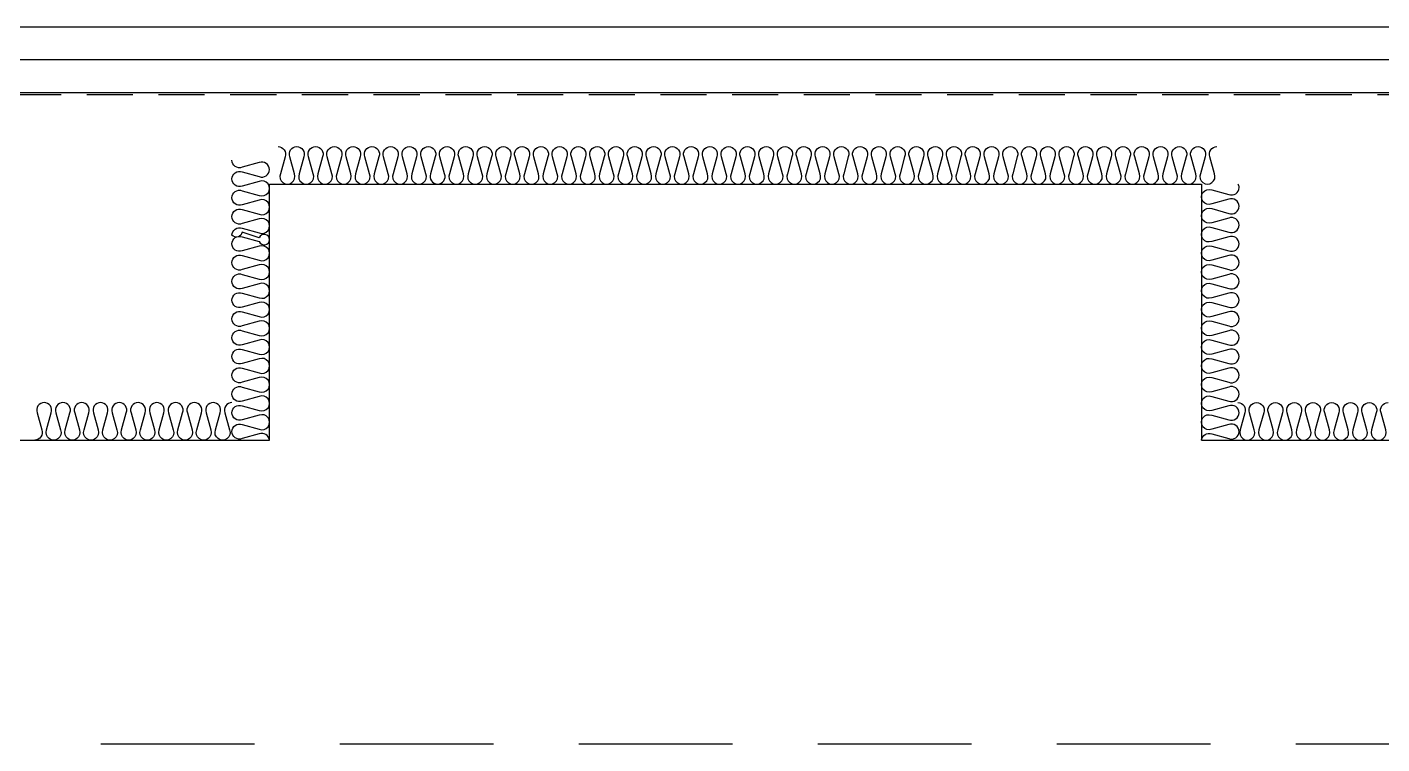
# Model space of a CAD drawing. Header units: millimetres. Extents: x 17311 to 801382, y -242618 to -104888.
# Drawn here: x 545011 to 548979, y -188729 to -186629 of the extents above; entities that cross this region are included whole.
import ezdxf

# ---------------------------------------------------------------- set-up
doc = ezdxf.new("R2010")
doc.units = ezdxf.units.MM
doc.header["$LTSCALE"] = 250
doc.linetypes.add('HID', pattern=[2.8, 1.8, -1])
doc.linetypes.add('HIDDEN', pattern=[9.525, 6.35, -3.175])
for name, color, linetype in [('A-FIN', 6, 'Continuous'), ('A-FIN-8', 8, 'Continuous'), ('A-HAT-WIREMESH', 9, 'g_mesh'), ('A-WP', 1, 'HID'), ('ISL', 251, 'Continuous'), ('인테리어', 7, 'HIDDEN')]:
    doc.layers.add(name, color=color, linetype=linetype)
doc.styles.add('Gdim', font='')
doc.styles.get('Gdim').set_extended_font_data('Dotum')
doc.linetypes.add('g_mesh', pattern='A,10,-0.8,["X",Gdim,S=0.6,R=0,X=-0.15,Y=-0.3],-0.8', length=11.6)

msp = doc.modelspace()

# ---------------------------------------------------------------- linework, layer by layer
at = {"layer": 'A-FIN'}
msp.add_line((562192.7, -186629.5), (527628.7, -186629.5), dxfattribs=at)
at = {"layer": 'A-FIN-8'}
msp.add_line((527128.9, -186821.5), (562692.4, -186821.5), dxfattribs=at)
at = {"layer": 'A-HAT-WIREMESH', "ltscale": 0.6}
msp.add_line((562702.7, -186725.5), (527118.7, -186725.5), dxfattribs=at)
at = {"layer": 'A-WP', "ltscale": 0.3}
msp.add_line((527125.8, -186826.5), (562695.5, -186826.5), dxfattribs=at)
at = {"layer": 'ISL'}
for points in [[(545745.7, -186979.5, -0.524855), (545766.2, -187009.3), (545752.6, -187059.7, 1.449198), (545793.7, -187059.7), (545780.1, -187009.3, -0.524856), (545800.7, -186979.5, -0.524856), (545821.2, -187009.3), (545807.6, -187059.7, 1.449198), (545848.7, -187059.7), (545835.1, -187009.3, -0.524856), (545855.7, -186979.5, -0.524856), (545876.2, -187009.3), (545862.6, -187059.7, 1.449198), (545903.7, -187059.7), (545890.1, -187009.3, -0.524856), (545910.7, -186979.5, -0.524856), (545931.2, -187009.3), (545917.6, -187059.7, 1.449198), (545958.7, -187059.7), (545945.1, -187009.3, -0.524856), (545965.7, -186979.5, -0.524856), (545986.2, -187009.3), (545972.6, -187059.7, 1.449198), (546013.7, -187059.7), (546000.1, -187009.3, -0.524856), (546020.7, -186979.5, -0.524856), (546041.2, -187009.3), (546027.6, -187059.7, 1.449198), (546068.7, -187059.7), (546055.1, -187009.3, -0.524856), (546075.7, -186979.5, -0.524856), (546096.2, -187009.3), (546082.6, -187059.7, 1.449198), (546123.7, -187059.7), (546110.1, -187009.3, -0.524856), (546130.7, -186979.5, -0.524856), (546151.2, -187009.3), (546137.6, -187059.7, 1.449198), (546178.7, -187059.7), (546165.1, -187009.3, -0.524856), (546185.7, -186979.5, -0.524856), (546206.2, -187009.3), (546192.6, -187059.7, 0.524933), (546213.2, -187089.5, 0.524933), (546233.7, -187059.7), (546220.1, -187009.3, -0.524856), (546240.7, -186979.5, -0.524856), (546261.2, -187009.3), (546247.6, -187059.7, 1.449198), (546288.7, -187059.7), (546275.1, -187009.3, -0.524856), (546295.7, -186979.5, -0.524856), (546316.2, -187009.3), (546302.6, -187059.7, 1.449198), (546343.7, -187059.7), (546330.1, -187009.3, -0.524856), (546350.7, -186979.5, -0.524856), (546371.2, -187009.3), (546357.6, -187059.7, 1.449198), (546398.7, -187059.7), (546385.1, -187009.3, -0.524856), (546405.7, -186979.5, -0.524856), (546426.2, -187009.3), (546412.6, -187059.7, 1.449198), (546453.7, -187059.7), (546440.1, -187009.3, -0.524856), (546460.7, -186979.5, -0.524856), (546481.2, -187009.3), (546467.6, -187059.7, 1.449198), (546508.7, -187059.7), (546495.1, -187009.3, -0.524856), (546515.7, -186979.5, -0.524856), (546536.2, -187009.3), (546522.6, -187059.7, 1.449198), (546563.7, -187059.7), (546550.1, -187009.3, -0.524856), (546570.7, -186979.5, -0.524856), (546591.2, -187009.3), (546577.6, -187059.7, 1.449198), (546618.7, -187059.7), (546605.1, -187009.3, -0.524856), (546625.7, -186979.5, -0.524856), (546646.2, -187009.3), (546632.6, -187059.7, 1.449198), (546673.7, -187059.7), (546660.1, -187009.3, -0.524856), (546680.7, -186979.5, -0.524856), (546701.2, -187009.3), (546687.6, -187059.7, 1.449198), (546728.7, -187059.7), (546715.1, -187009.3, -0.524856), (546735.7, -186979.5, -0.524856), (546756.2, -187009.3), (546742.6, -187059.7, 1.449198), (546783.7, -187059.7), (546770.1, -187009.3, -0.524856), (546790.7, -186979.5, -0.524856), (546811.2, -187009.3), (546797.6, -187059.7, 1.449198), (546838.7, -187059.7), (546825.1, -187009.3, -0.524856), (546845.7, -186979.5, -0.524856), (546866.2, -187009.3), (546852.6, -187059.7, 1.449198), (546893.7, -187059.7), (546880.1, -187009.3, -0.524856), (546900.7, -186979.5, -0.524856), (546921.2, -187009.3), (546907.6, -187059.7, 1.449198), (546948.7, -187059.7), (546935.1, -187009.3, -0.524856), (546955.7, -186979.5, -0.524856), (546976.2, -187009.3), (546962.6, -187059.7, 1.449198), (547003.7, -187059.7), (546990.1, -187009.3, -0.524856), (547010.7, -186979.5, -0.524856), (547031.2, -187009.3), (547017.6, -187059.7, 1.449198), (547058.7, -187059.7), (547045.1, -187009.3, -0.524856), (547065.7, -186979.5, -0.524856), (547086.2, -187009.3), (547072.6, -187059.7, 1.449198), (547113.7, -187059.7), (547100.1, -187009.3, -0.524856), (547120.7, -186979.5, -0.524856), (547141.2, -187009.3), (547127.6, -187059.7, 1.449198), (547168.7, -187059.7), (547155.1, -187009.3, -0.524856), (547175.7, -186979.5, -0.524856), (547196.2, -187009.3), (547182.6, -187059.7, 1.449198), (547223.7, -187059.7), (547210.1, -187009.3, -0.524856), (547230.7, -186979.5, -0.524856), (547251.2, -187009.3), (547237.6, -187059.7, 1.449198), (547278.7, -187059.7), (547265.1, -187009.3, -0.524856), (547285.7, -186979.5, -0.524856), (547306.2, -187009.3), (547292.6, -187059.7, 1.449198), (547333.7, -187059.7), (547320.1, -187009.3, -0.524856), (547340.7, -186979.5, -0.524856), (547361.2, -187009.3), (547347.6, -187059.7, 1.449198), (547388.7, -187059.7), (547375.1, -187009.3, -0.524856), (547395.7, -186979.5, -0.524856), (547416.2, -187009.3), (547402.6, -187059.7, 1.449198), (547443.7, -187059.7), (547430.1, -187009.3, -0.524856), (547450.7, -186979.5, -0.524856), (547471.2, -187009.3), (547457.6, -187059.7, 1.449198), (547498.7, -187059.7), (547485.1, -187009.3, -0.524856), (547505.7, -186979.5, -0.524856), (547526.2, -187009.3), (547512.6, -187059.7, 1.449198), (547553.7, -187059.7), (547540.1, -187009.3, -0.524856), (547560.7, -186979.5, -0.524856), (547581.2, -187009.3), (547567.6, -187059.7, 1.449198), (547608.7, -187059.7), (547595.1, -187009.3, -0.524856), (547615.7, -186979.5, -0.524856), (547636.2, -187009.3), (547622.6, -187059.7, 1.449198), (547663.7, -187059.7), (547650.1, -187009.3, -0.524856), (547670.7, -186979.5, -0.524856), (547691.2, -187009.3), (547677.6, -187059.7, 1.449198), (547718.7, -187059.7), (547705.1, -187009.3, -0.524856), (547725.7, -186979.5, -0.524856), (547746.2, -187009.3), (547732.6, -187059.7, 1.449198), (547773.7, -187059.7), (547760.1, -187009.3, -0.524856), (547780.7, -186979.5, -0.524856), (547801.2, -187009.3), (547787.6, -187059.7, 1.449198), (547828.7, -187059.7), (547815.1, -187009.3, -0.524856), (547835.7, -186979.5, -0.524856), (547856.2, -187009.3), (547842.6, -187059.7, 1.449198), (547883.7, -187059.7), (547870.1, -187009.3, -0.524856), (547890.7, -186979.5, -0.524856), (547911.2, -187009.3), (547897.6, -187059.7, 1.449198), (547938.7, -187059.7), (547925.1, -187009.3, -0.524856), (547945.7, -186979.5, -0.524856), (547966.2, -187009.3), (547952.6, -187059.7, 1.449198), (547993.7, -187059.7), (547980.1, -187009.3, -0.524856), (548000.7, -186979.5, -0.524856), (548021.2, -187009.3), (548007.6, -187059.7, 1.449198), (548048.7, -187059.7), (548035.1, -187009.3, -0.524856), (548055.7, -186979.5, -0.524856), (548076.2, -187009.3), (548062.6, -187059.7, 1.449198), (548103.7, -187059.7), (548090.1, -187009.3, -0.524856), (548110.7, -186979.5, -0.524856), (548131.2, -187009.3), (548117.6, -187059.7, 1.449198), (548158.7, -187059.7), (548145.1, -187009.3, -0.524856), (548165.7, -186979.5, -0.524856), (548186.2, -187009.3), (548172.6, -187059.7, 1.449198), (548213.7, -187059.7), (548200.1, -187009.3, -0.524856), (548220.7, -186979.5, -0.524856), (548241.2, -187009.3), (548227.6, -187059.7, 1.449198), (548268.7, -187059.7), (548255.1, -187009.3, -0.524856), (548275.7, -186979.5, -0.524856), (548296.2, -187009.3), (548282.6, -187059.7, 1.449198), (548323.7, -187059.7), (548310.1, -187009.3, -0.524856), (548330.7, -186979.5, -0.524856), (548351.2, -187009.3), (548337.6, -187059.7, 1.449198), (548378.7, -187059.7), (548365.1, -187009.3, -0.524856), (548385.7, -186979.5, -0.524856), (548406.2, -187009.3), (548392.6, -187059.7, 1.449198), (548433.7, -187059.7), (548420.1, -187009.3, -0.524856), (548440.7, -186979.5, -0.524856), (548461.2, -187009.3), (548447.6, -187059.7, 1.449198), (548488.7, -187059.7), (548475.1, -187009.3, -0.524855), (548495.7, -186979.5, -0.524855)], [(545720.5, -187839.5, 0.489145), (545690.9, -187821.4), (545640.5, -187835.1, -0.524856), (545610.7, -187814.5, -0.524856), (545640.5, -187793.9), (545690.9, -187807.6, 1.449198), (545690.9, -187766.4), (545640.5, -187780.1, -0.524856), (545610.7, -187759.5, -0.524856), (545640.5, -187738.9), (545690.9, -187752.6, 1.449198), (545690.9, -187711.4), (545640.5, -187725.1, -0.524856), (545610.7, -187704.5, -0.524856), (545640.5, -187683.9), (545690.9, -187697.6, 1.449198), (545690.9, -187656.4), (545640.5, -187670.1, -0.524856), (545610.7, -187649.5, -0.524856), (545640.5, -187628.9), (545690.9, -187642.6, 1.449198), (545690.9, -187601.4), (545640.5, -187615.1, -0.524856), (545610.7, -187594.5, -0.524856), (545640.5, -187573.9), (545690.9, -187587.6, 1.449198), (545690.9, -187546.4), (545640.5, -187560.1, -0.524856), (545610.7, -187539.5, -0.524856), (545640.5, -187518.9), (545690.9, -187532.6, 1.449198), (545690.9, -187491.4), (545640.5, -187505.1, -0.524856), (545610.7, -187484.5, -0.524856), (545640.5, -187463.9), (545690.9, -187477.6, 1.449198), (545690.9, -187436.4), (545640.5, -187450.1, -0.524856), (545610.7, -187429.5, -0.524856), (545640.5, -187408.9), (545690.9, -187422.6, 1.449198), (545690.9, -187381.4), (545640.5, -187395.1, -0.524856), (545610.7, -187374.5, -0.524856), (545640.5, -187353.9), (545690.9, -187367.6, 1.449198), (545690.9, -187326.4), (545640.5, -187340.1, -0.524856), (545610.7, -187319.5, -0.524856), (545640.5, -187298.9), (545690.9, -187312.6, 1.449198), (545690.9, -187271.4), (545640.5, -187285.1, -0.524856), (545610.7, -187264.5, -0.524856), (545640.5, -187243.9), (545690.9, -187257.6, 5.351885), (545690.9, -187246.4), (545640.5, -187230.1, -0.607988), (545610.7, -187239.5, -0.524856), (545640.5, -187218.9), (545690.9, -187232.6, 1.449198), (545690.9, -187191.4), (545640.5, -187205.1, -0.524856), (545610.7, -187184.5, -0.524856), (545640.5, -187163.9), (545690.9, -187177.6, 1.449198), (545690.9, -187136.4), (545640.5, -187150.1, -0.524856), (545610.7, -187129.5, -0.524856), (545640.5, -187108.9), (545690.9, -187122.6, 1.449198), (545690.9, -187081.4), (545640.5, -187095.1, -0.524856), (545610.7, -187074.5, -0.524856), (545640.5, -187053.9), (545690.9, -187067.6, 0.524933), (545720.7, -187047, 0.524933), (545690.9, -187026.4), (545640.5, -187040.1, -0.524854), (545610.7, -187019.5, -0.524854)], [(548450.8, -187839.5, -0.489145), (548480.5, -187821.4), (548530.9, -187835.1, 0.524856), (548560.7, -187814.5, 0.524856), (548530.9, -187793.9), (548480.5, -187807.6, -1.449198), (548480.5, -187766.4), (548530.9, -187780.1, 0.524856), (548560.7, -187759.5, 0.524856), (548530.9, -187738.9), (548480.5, -187752.6, -1.449198), (548480.5, -187711.4), (548530.9, -187725.1, 0.524856), (548560.7, -187704.5, 0.524856), (548530.9, -187683.9), (548480.5, -187697.6, -1.449198), (548480.5, -187656.4), (548530.9, -187670.1, 0.524856), (548560.7, -187649.5, 0.524856), (548530.9, -187628.9), (548480.5, -187642.6, -1.449198), (548480.5, -187601.4), (548530.9, -187615.1, 0.524856), (548560.7, -187594.5, 0.524856), (548530.9, -187573.9), (548480.5, -187587.6, -1.449198), (548480.5, -187546.4), (548530.9, -187560.1, 0.524856), (548560.7, -187539.5, 0.524856), (548530.9, -187518.9), (548480.5, -187532.6, -1.449198), (548480.5, -187491.4), (548530.9, -187505.1, 0.524856), (548560.7, -187484.5, 0.524856), (548530.9, -187463.9), (548480.5, -187477.6, -1.449198), (548480.5, -187436.4), (548530.9, -187450.1, 0.524856), (548560.7, -187429.5, 0.524856), (548530.9, -187408.9), (548480.5, -187422.6, -1.449198), (548480.5, -187381.4), (548530.9, -187395.1, 0.524856), (548560.7, -187374.5, 0.524856), (548530.9, -187353.9), (548480.5, -187367.6, -1.449198), (548480.5, -187326.4), (548530.9, -187340.1, 0.524856), (548560.7, -187319.5, 0.524856), (548530.9, -187298.9), (548480.5, -187312.6, -1.449198), (548480.5, -187271.4), (548530.9, -187285.1, 0.524856), (548560.7, -187264.5, 0.524856), (548530.9, -187243.9), (548480.5, -187257.6, -1.449198), (548480.5, -187216.4), (548530.9, -187230.1, 0.524856), (548560.7, -187209.5, 0.524856), (548530.9, -187188.9), (548480.5, -187202.6, -1.449198), (548480.5, -187161.4), (548530.9, -187175.1, 0.524856), (548560.7, -187154.5, 0.524856), (548530.9, -187133.9), (548480.5, -187147.6, -1.449198), (548480.5, -187106.4), (548530.9, -187120.1, 0.524856), (548560.7, -187099.5, 0.118497), (548558.3, -187089.5, 0.118497)], [(545610.7, -187729.5, 0.524856), (545590.1, -187759.3), (545603.7, -187809.7, -1.449198), (545562.6, -187809.7), (545576.2, -187759.3, 0.524856), (545555.7, -187729.5, 0.524856), (545535.1, -187759.3), (545548.7, -187809.7, -1.449198), (545507.6, -187809.7), (545521.2, -187759.3, 0.524856), (545500.7, -187729.5, 0.524856), (545480.1, -187759.3), (545493.7, -187809.7, -1.449198), (545452.6, -187809.7), (545466.2, -187759.3, 0.524856), (545445.7, -187729.5, 0.524856), (545425.1, -187759.3), (545438.7, -187809.7, -1.449198), (545397.6, -187809.7), (545411.2, -187759.3, 0.524856), (545390.7, -187729.5, 0.524856), (545370.1, -187759.3), (545383.7, -187809.7, -1.449198), (545342.6, -187809.7), (545356.2, -187759.3, 0.524856), (545335.7, -187729.5, 0.524856), (545315.1, -187759.3), (545328.7, -187809.7, -1.449198), (545287.6, -187809.7), (545301.2, -187759.3, 0.524856), (545280.7, -187729.5, 0.524856), (545260.1, -187759.3), (545273.7, -187809.7, -1.449198), (545232.6, -187809.7), (545246.2, -187759.3, 0.524856), (545225.7, -187729.5, 0.524856), (545205.1, -187759.3), (545218.7, -187809.7, -1.449198), (545177.6, -187809.7), (545191.2, -187759.3, 0.524856), (545170.7, -187729.5, 0.524856), (545150.1, -187759.3), (545163.7, -187809.7, -1.449198), (545122.6, -187809.7), (545136.2, -187759.3, 0.524856), (545115.7, -187729.5, 0.524856), (545095.1, -187759.3), (545108.7, -187809.7, -1.449198), (545067.6, -187809.7), (545081.2, -187759.3, 0.524856), (545060.7, -187729.5, 0.524856), (545040.1, -187759.3), (545053.7, -187809.7, -0.524951), (545033.2, -187839.5, -0.524951)], [(548557.2, -187729.5, -0.524855), (548577.8, -187759.3), (548564.1, -187809.7, 1.449198), (548605.3, -187809.7), (548591.6, -187759.3, -0.524856), (548612.2, -187729.5, -0.524856), (548632.8, -187759.3), (548619.1, -187809.7, 1.449198), (548660.3, -187809.7), (548646.6, -187759.3, -0.524856), (548667.2, -187729.5, -0.524856), (548687.8, -187759.3), (548674.1, -187809.7, 1.449198), (548715.3, -187809.7), (548701.6, -187759.3, -0.524856), (548722.2, -187729.5, -0.524856), (548742.8, -187759.3), (548729.1, -187809.7, 1.449198), (548770.3, -187809.7), (548756.6, -187759.3, -0.524856), (548777.2, -187729.5, -0.524856), (548797.8, -187759.3), (548784.1, -187809.7, 1.449198), (548825.3, -187809.7), (548811.6, -187759.3, -0.524856), (548832.2, -187729.5, -0.524856), (548852.8, -187759.3), (548839.1, -187809.7, 1.449198), (548880.3, -187809.7), (548866.6, -187759.3, -0.524856), (548887.2, -187729.5, -0.524856), (548907.8, -187759.3), (548894.1, -187809.7, 1.449198), (548935.3, -187809.7), (548921.6, -187759.3, -0.524856), (548942.2, -187729.5, -0.524856), (548962.8, -187759.3), (548949.1, -187809.7, 1.449198), (548990.3, -187809.7), (548976.6, -187759.3, -0.524856), (548997.2, -187729.5, -0.524856)]]:
    msp.add_lwpolyline(points, format="xyb", dxfattribs=at)
msp.add_lwpolyline([(534920.7, -187089.5), (537700.7, -187089.5), (537700.7, -187839.5), (538520.7, -187839.5), (538520.7, -187089.5), (541300.7, -187089.5), (541300.7, -187839.5), (542120.7, -187839.5), (542120.7, -187089.5), (544900.7, -187089.5), (544900.7, -187839.5), (545720.7, -187839.5), (545720.7, -187089.5), (548450.7, -187089.5), (548450.7, -187839.5), (549370.7, -187839.5), (549370.7, -187089.5), (556100.7, -187089.5)], dxfattribs=at)
at = {"layer": '인테리어', "linetype": 'HID'}
msp.add_lwpolyline([(531226.9, -188729.5), (554494.5, -188729.5)], dxfattribs=at)

doc.saveas('drawing.dxf')
